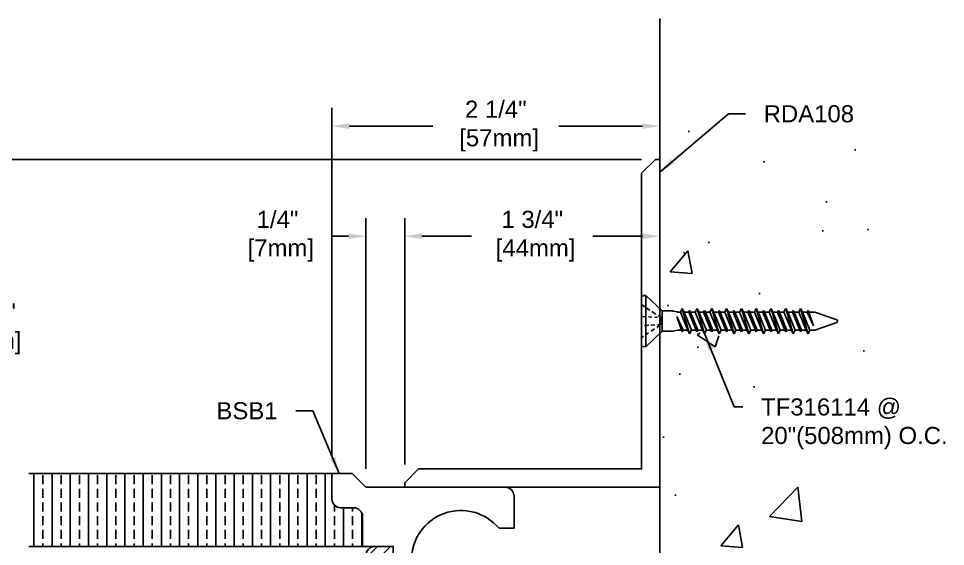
# Model space of a CAD drawing. Header units: inches. Extents: x -3.77 to 5.88, y 1.26 to 8.79.
# Drawn here: x -0.48 to 5.88, y 5.17 to 8.79 of the extents above; entities that cross this region are included whole.
import ezdxf

# ---------------------------------------------------------------- set-up
doc = ezdxf.new("R2010")
doc.units = ezdxf.units.IN
doc.header["$MEASUREMENT"] = 0
for name, color, linetype in [('Anchors', 4, 'Continuous'), ('Conditions', 1, 'Continuous'), ('Dimensions', 3, 'Continuous'), ('Metals', 7, 'Continuous'), ('Text', 2, 'Continuous')]:
    doc.layers.add(name, color=color, linetype=linetype)
doc.styles.add('Arial', font='arial.ttf')
doc.dimstyles.new('ARIAL', dxfattribs={"dimtxt": 0.1175, "dimasz": 0.1175, "dimexe": 0.125, "dimexo": 0.125, "dimgap": 0.125, "dimtad": 0, "dimtih": 1, "dimtoh": 1, "dimdec": 4, "dimzin": 0, "dimdsep": 46, "dimlunit": 4, "dimtxsty": 'Arial', "dimcen": 0.09, "dimadec": 0, "dimazin": 0, "dimtfac": 1, "dimtdec": 4, "dimtofl": 0, "dimtmove": 0, "dimatfit": 3, "dimfxl": 0, "dimfrac": 2, "dimtolj": 1, "dimtzin": 0, "dimarcsym": 0})

# ---------------------------------------------------------------- blocks, each defined once
blk = doc.blocks.new('Bsb1')
for p, q in [((0, 1.515), (0, 1.687)), ((0, 1.687), (0.139, 1.687)), ((0.139, 1.687), (0.232, 1.594)), ((0.232, 1.594), (1.188, 1.594)), ((1.25, 1.532), (1.25, 1.312)), ((0.149, 1.453), (0.062, 1.453)), ((0.211, 1.187), (0.211, 1.391)), ((1.25, 1.312), (1.1469, 1.312)), ((0.421, 1.187), (0.211, 1.187)), ((0.421, 1.094), (0.421, 1.187)), ((1.1461, 0.875), (1.25, 0.875)), ((1.25, 0.875), (1.25, 0.8046)), ((0.566, 0.631), (0.566, 0.7566)), ((0.421, 0.452), (0.421, 0.631)), ((0.421, 0.631), (0.566, 0.631)), ((0.866, 0.6294), (0.866, 0.062)), ((0.704, 0.537), (0.521, 0.537)), ((0.521, 0.537), (0.521, 0.452)), ((0.521, 0.452), (0.421, 0.452)), ((0.766, 0.149), (0.766, 0.475)), ((0.421, 0), (0.421, 0.172)), ((0.421, 0.172), (0.521, 0.172)), ((0.521, 0.172), (0.521, 0.087)), ((0.521, 0.087), (0.704, 0.087)), ((0.804, 0), (0.421, 0))]:
    blk.add_line(p, q)
for centre, radius, start, end in [((1.188, 1.532), 0.062, 0, 90), ((0.062, 1.515), 0.062, 180, 270), ((0.149, 1.391), 0.062, 0, 90), ((0.886, 1.094), 0.34, 39.8796, 319.90045), ((0.886, 1.094), 0.465, 180, 226.51442), ((0.886, 1.094), 0.465, 267.5349, 321.51726), ((0.704, 0.475), 0.062, 0, 90), ((0.704, 0.149), 0.062, 270, 0), ((0.804, 0.062), 0.062, 270, 360)]:
    blk.add_arc(centre, radius, start, end)
blk = doc.blocks.new('*D4')
at = {"layer": 'Defpoints', "color": 0}
for p in [(3.9207, 8.0525), (3.9207, 7.9789), (1.6707, 5.6668)]:
    blk.add_point(p, dxfattribs=at)
at = {"layer": 'Dimensions', "color": 0, "lineweight": -2}
for p, q in [((1.6707, 5.7918), (1.6707, 8.1775)), ((3.9207, 8.1039), (3.9207, 8.1775)), ((1.7882, 8.0525), (2.3624, 8.0525)), ((3.8032, 8.0525), (3.2291, 8.0525))]:
    blk.add_line(p, q, dxfattribs=at)
at = {"layer": 'Dimensions', "color": 0}
for points in [[(1.7882, 8.0721), (1.7882, 8.0329), (1.6707, 8.0525)], [(3.8032, 8.0721), (3.8032, 8.0329), (3.9207, 8.0525)]]:
    blk.add_solid(points, dxfattribs=at)
at = {"layer": 'Dimensions', "color": 0, "insert": (2.7957, 8.0525), "char_height": 0.1175, "attachment_point": 5, "style": 'Arial'}
blk.add_mtext('\\A1;2 1/4"\\P [57mm]', dxfattribs=at)
blk = doc.blocks.new('*D5')
at = {"layer": 'Defpoints', "color": 0}
for p in [(2.1707, 7.2964), (3.9207, 6.8414), (2.1707, 5.6038)]:
    blk.add_point(p, dxfattribs=at)
at = {"layer": 'Dimensions', "color": 0, "lineweight": -2}
for p, q in [((2.1707, 5.7288), (2.1707, 7.4214)), ((3.9207, 6.9664), (3.9207, 7.4214)), ((2.2882, 7.2964), (2.6296, 7.2964)), ((3.8032, 7.2964), (3.4618, 7.2964))]:
    blk.add_line(p, q, dxfattribs=at)
at = {"layer": 'Dimensions', "color": 0}
for points in [[(2.2882, 7.316), (2.2882, 7.2769), (2.1707, 7.2964)], [(3.8032, 7.316), (3.8032, 7.2769), (3.9207, 7.2964)]]:
    blk.add_solid(points, dxfattribs=at)
at = {"layer": 'Dimensions', "color": 0, "insert": (3.0457, 7.2964), "char_height": 0.1175, "attachment_point": 5, "style": 'Arial'}
blk.add_mtext('\\A1;1 3/4"\\P [44mm]', dxfattribs=at)
blk = doc.blocks.new('*D6')
at = {"layer": 'Defpoints', "color": 0}
for p in [(1.9027, 7.2964), (2.1707, 5.6038), (1.9027, 5.5738)]:
    blk.add_point(p, dxfattribs=at)
at = {"layer": 'Dimensions', "color": 0, "lineweight": -2}
for p, q in [((1.9027, 5.6988), (1.9027, 7.4214)), ((2.1707, 5.7288), (2.1707, 7.4214)), ((1.7852, 7.2964), (1.6677, 7.2964)), ((2.2882, 7.2964), (2.4057, 7.2964))]:
    blk.add_line(p, q, dxfattribs=at)
at = {"layer": 'Dimensions', "color": 0}
for points in [[(1.7852, 7.316), (1.7852, 7.2769), (1.9027, 7.2964)], [(2.2882, 7.316), (2.2882, 7.2769), (2.1707, 7.2964)]]:
    blk.add_solid(points, dxfattribs=at)
at = {"layer": 'Dimensions', "color": 0, "insert": (1.2973, 7.2964), "char_height": 0.1175, "attachment_point": 5, "style": 'Arial'}
blk.add_mtext('\\A1;1/4"\\P [7mm]', dxfattribs=at)
blk = doc.blocks.new('*D7')
at = {"layer": 'Defpoints', "color": 0}
for p in [(-0.4083, 5.6668), (-0.7561, 3.6668), (-0.4083, 3.6668)]:
    blk.add_point(p, dxfattribs=at)
at = {"layer": 'Dimensions', "color": 0, "lineweight": -2}
for p, q in [((-0.5333, 5.6668), (-0.8811, 5.6668)), ((-0.7561, 5.5493), (-0.7561, 5.2458)), ((-0.7561, 3.7843), (-0.7561, 4.0878)), ((-0.5333, 3.6668), (-0.8811, 3.6668))]:
    blk.add_line(p, q, dxfattribs=at)
at = {"layer": 'Dimensions', "color": 0}
for points in [[(-0.7757, 5.5493), (-0.7366, 5.5493), (-0.7561, 5.6668)], [(-0.7757, 3.7843), (-0.7366, 3.7843), (-0.7561, 3.6668)]]:
    blk.add_solid(points, dxfattribs=at)
at = {"layer": 'Dimensions', "color": 0, "insert": (-0.7561, 4.6668), "char_height": 0.1175, "attachment_point": 5, "style": 'Arial'}
blk.add_mtext('\\A1;2"\\P [51mm]\\PMINIMUM\\PREQUIRED\\PBLOCK-OUT', dxfattribs=at)
blk = doc.blocks.new('CSAwBoltWasherNut')
at = {"layer": 'Metals'}
h = blk.add_hatch(dxfattribs=at)
h.set_pattern_fill('ANSI32', color=256, scale=0.5, style=0)
h.paths.add_polyline_path([(2.0917, 12.7945), (1.9667, 12.7945, 0.414214), (1.9042, 12.732), (1.9042, 12.0347), (1.9064, 12.0385), (1.9261, 12.0045), (1.9368, 12.0045), (1.9564, 12.0385), (1.9761, 12.0045), (1.9868, 12.0045), (2.0064, 12.0385), (2.0261, 12.0045), (2.0368, 12.0045), (2.0564, 12.0385), (2.0761, 12.0045), (2.0868, 12.0045), (2.0917, 12.0131)])
h.paths.add_polyline_path([(2.0917, 11.8184), (2.0814, 11.8005), (2.0618, 11.8345), (2.0511, 11.8345), (2.0314, 11.8005), (2.0118, 11.8345), (2.0011, 11.8345), (1.9814, 11.8005), (1.9618, 11.8345), (1.9511, 11.8345), (1.9314, 11.8005), (1.9118, 11.8345), (1.9042, 11.8345), (1.9042, 11.482), (0.6542, 11.482, 0.414214), (0.5917, 11.4195), (0.5917, 11.2945), (2.0917, 11.2945)])
blk.add_lwpolyline([(1.9667, 12.7945), (2.0917, 12.7945), (2.0917, 11.2945), (0.5917, 11.2945), (0.5917, 11.4195, -0.414214), (0.6542, 11.482), (1.9042, 11.482), (1.9042, 12.732, -0.414214)], format="xyb", close=True, dxfattribs=at)
blk = doc.blocks.new('*D12')
at = {"layer": 'Defpoints', "color": 0}
for p in [(3.9207, 7.8238), (-0.7561, 5.6668), (-0.4083, 5.6668)]:
    blk.add_point(p, dxfattribs=at)
at = {"layer": 'Dimensions', "color": 0, "lineweight": -2}
for p, q in [((3.7957, 7.8238), (-0.8811, 7.8238)), ((-0.7561, 7.7063), (-0.7561, 6.9601)), ((-0.7561, 5.7843), (-0.7561, 6.3621)), ((-0.5333, 5.6668), (-0.8811, 5.6668))]:
    blk.add_line(p, q, dxfattribs=at)
at = {"layer": 'Dimensions', "color": 0}
for points in [[(-0.7757, 7.7063), (-0.7366, 7.7063), (-0.7561, 7.8238)], [(-0.7757, 5.7843), (-0.7366, 5.7843), (-0.7561, 5.6668)]]:
    blk.add_solid(points, dxfattribs=at)
at = {"layer": 'Dimensions', "color": 0, "insert": (-0.7561, 6.6611), "char_height": 0.1175, "attachment_point": 5, "style": 'Arial'}
blk.add_mtext('\\A1;2 3/16"\\P [55mm]', dxfattribs=at)
blk = doc.blocks.new('TF316114')
for p, q in [((-0.1634, 0), (0.1634, 0)), ((-0.1042, -0.0127), (-0.1125, 0)), ((-0.1762, -0.0285), (-0.1747, -0.0103)), ((-0.1762, -0.0285), (0.1762, -0.0285)), ((-0.1762, -0.0285), (-0.0698, -0.141)), ((-0.0815, -0.0472), (-0.0915, -0.0321)), ((-0.0308, -0.0055), (-0.0311, -0.0002)), ((-0.0297, -0.0263), (-0.0301, -0.0195)), ((-0.0284, -0.051), (-0.0294, -0.0323)), ((0.0274, -0.0703), (0.0286, -0.0479)), ((0.0297, -0.0255), (0.0306, -0.0085)), ((0.0698, -0.141), (0.1762, -0.0285)), ((0.0898, -0.0346), (0.0746, -0.0579)), ((0.1095, -0.0045), (0.0979, -0.0223)), ((0.1762, -0.0285), (0.1747, -0.0103)), ((-0.0533, -0.0902), (-0.0691, -0.0662)), ((-0.0307, -0.1248), (-0.0441, -0.1044)), ((-0.0263, -0.091), (-0.0277, -0.065)), ((-0.0245, -0.1261), (-0.0253, -0.1097)), ((0.0373, -0.1147), (0.024, -0.135)), ((0.024, -0.135), (0.0245, -0.1246)), ((0.0253, -0.1104), (0.0264, -0.0896)), ((0.0662, -0.0707), (0.0485, -0.0976)), ((-0.0698, -0.141), (-0.0698, -0.2081)), ((-0.0698, -0.141), (0.0698, -0.141)), ((-0.024, -0.135), (-0.0107, -0.135)), ((-0.0018, -0.135), (0.0183, -0.135)), ((0.0698, -0.141), (0.0698, -0.2081)), ((-0.0737, -0.2796), (0.0321, -0.2431)), ((-0.0687, -0.2177), (-0.0633, -0.2437)), ((0.0321, -0.2431), (-0.0623, -0.2858)), ((-0.0623, -0.2734), (0.0321, -0.2431)), ((-0.0623, -0.2533), (-0.0623, -0.2734)), ((0.0622, -0.2533), (0.0622, -0.2667)), ((0.0687, -0.2177), (0.0633, -0.2437)), ((-0.0863, -0.3304), (0.0862, -0.2796)), ((-0.0863, -0.3304), (-0.0623, -0.3175)), ((-0.0737, -0.2796), (-0.0623, -0.2734)), ((-0.0737, -0.2796), (-0.0623, -0.2858)), ((0.0622, -0.2667), (-0.0623, -0.3175)), ((-0.0623, -0.2858), (-0.0623, -0.3175)), ((0.0622, -0.2925), (-0.0623, -0.3433)), ((0.0622, -0.2925), (0.0622, -0.3242)), ((0.0862, -0.2796), (0.0622, -0.2667)), ((0.0862, -0.2796), (0.0622, -0.2925)), ((-0.0863, -0.3304), (-0.0623, -0.3433)), ((-0.0863, -0.4319), (0.0862, -0.3812)), ((-0.0737, -0.3812), (0.0737, -0.3304)), ((-0.0737, -0.3812), (-0.0623, -0.375)), ((-0.0737, -0.3812), (-0.0623, -0.3873)), ((-0.0623, -0.375), (0.0622, -0.3242)), ((0.0622, -0.3365), (-0.0623, -0.3873)), ((-0.0623, -0.3433), (-0.0623, -0.375)), ((0.0622, -0.3682), (-0.0623, -0.419)), ((0.0737, -0.3304), (0.0622, -0.3242)), ((0.0737, -0.3304), (0.0622, -0.3365)), ((0.0622, -0.3365), (0.0622, -0.3682)), ((0.0862, -0.3812), (0.0622, -0.3682)), ((0.0862, -0.3812), (0.0622, -0.3941)), ((-0.0863, -0.4319), (-0.0623, -0.419)), ((-0.0863, -0.4319), (-0.0623, -0.4449)), ((-0.0737, -0.4827), (0.0737, -0.4319)), ((-0.0623, -0.3873), (-0.0623, -0.419)), ((0.0622, -0.3941), (-0.0623, -0.4449)), ((-0.0623, -0.4766), (0.0622, -0.4258)), ((0.0622, -0.4381), (-0.0623, -0.4889)), ((-0.0623, -0.4449), (-0.0623, -0.4766)), ((0.0622, -0.3941), (0.0622, -0.4258)), ((0.0737, -0.4319), (0.0622, -0.4258)), ((0.0737, -0.4319), (0.0622, -0.4381)), ((0.0622, -0.4381), (0.0622, -0.4698)), ((-0.0863, -0.5335), (0.0862, -0.4827)), ((-0.0737, -0.4827), (-0.0623, -0.4766)), ((-0.0737, -0.4827), (-0.0623, -0.4889)), ((0.0622, -0.4698), (-0.0623, -0.5206)), ((-0.0623, -0.4889), (-0.0623, -0.5206)), ((0.0622, -0.4956), (-0.0623, -0.5464)), ((0.0862, -0.4827), (0.0622, -0.4698)), ((0.0862, -0.4827), (0.0622, -0.4956)), ((0.0622, -0.4956), (0.0622, -0.5273)), ((-0.0863, -0.5335), (-0.0623, -0.5206)), ((-0.0863, -0.5335), (-0.0623, -0.5464)), ((-0.0737, -0.5843), (0.0737, -0.5335)), ((-0.0623, -0.5781), (0.0622, -0.5273)), ((0.0622, -0.5397), (-0.0623, -0.5904)), ((-0.0623, -0.5464), (-0.0623, -0.5781)), ((0.0622, -0.5714), (-0.0623, -0.6221)), ((0.0737, -0.5335), (0.0622, -0.5273)), ((0.0737, -0.5335), (0.0622, -0.5397)), ((0.0622, -0.5397), (0.0622, -0.5714)), ((0.0862, -0.5843), (0.0622, -0.5714)), ((-0.0863, -0.6351), (0.0862, -0.5843)), ((-0.0863, -0.6351), (-0.0623, -0.6221)), ((-0.0863, -0.6351), (-0.0623, -0.648)), ((-0.0737, -0.5843), (-0.0623, -0.5781)), ((-0.0737, -0.5843), (-0.0623, -0.5904)), ((-0.0737, -0.6858), (0.0737, -0.6351)), ((-0.0623, -0.5904), (-0.0623, -0.6221)), ((0.0622, -0.5972), (-0.0623, -0.648)), ((-0.0623, -0.6797), (0.0622, -0.6289)), ((0.0862, -0.5843), (0.0622, -0.5972)), ((0.0622, -0.5972), (0.0622, -0.6289)), ((0.0737, -0.6351), (0.0622, -0.6289)), ((0.0737, -0.6351), (0.0622, -0.6412)), ((-0.0863, -0.7366), (0.0862, -0.6858)), ((-0.0737, -0.6858), (-0.0623, -0.6797)), ((-0.0737, -0.6858), (-0.0623, -0.692)), ((0.0622, -0.6412), (-0.0623, -0.692)), ((-0.0623, -0.648), (-0.0623, -0.6797)), ((0.0622, -0.6729), (-0.0623, -0.7237)), ((-0.0623, -0.692), (-0.0623, -0.7237)), ((0.0622, -0.6988), (-0.0623, -0.7495)), ((0.0622, -0.6412), (0.0622, -0.6729)), ((0.0862, -0.6858), (0.0622, -0.6729)), ((0.0862, -0.6858), (0.0622, -0.6988)), ((0.0622, -0.6988), (0.0622, -0.7305)), ((-0.0863, -0.7366), (-0.0623, -0.7237)), ((-0.0863, -0.7366), (-0.0623, -0.7495)), ((-0.0737, -0.7874), (0.0737, -0.7366)), ((-0.0623, -0.7812), (0.0622, -0.7305)), ((0.0622, -0.7428), (-0.0623, -0.7936)), ((-0.0623, -0.7495), (-0.0623, -0.7812)), ((0.0737, -0.7366), (0.0622, -0.7305)), ((0.0737, -0.7366), (0.0622, -0.7428)), ((0.0622, -0.7428), (0.0622, -0.7745)), ((-0.0863, -0.8382), (0.0862, -0.7874)), ((-0.0863, -0.8382), (-0.0623, -0.8253)), ((-0.0737, -0.7874), (-0.0623, -0.7812)), ((-0.0737, -0.7874), (-0.0623, -0.7936)), ((0.0622, -0.7745), (-0.0623, -0.8253)), ((-0.0623, -0.7936), (-0.0623, -0.8253)), ((0.0622, -0.8003), (-0.0623, -0.8511)), ((0.0862, -0.7874), (0.0622, -0.7745)), ((0.0862, -0.7874), (0.0622, -0.8003)), ((0.0622, -0.8003), (0.0622, -0.832)), ((-0.0863, -0.8382), (-0.0623, -0.8511)), ((-0.0863, -0.9397), (0.0862, -0.889)), ((-0.0737, -0.889), (0.0737, -0.8382)), ((-0.0737, -0.889), (-0.0623, -0.8828)), ((-0.0737, -0.889), (-0.0623, -0.8951)), ((-0.0623, -0.8828), (0.0622, -0.832)), ((0.0622, -0.8444), (-0.0623, -0.8951)), ((-0.0623, -0.8511), (-0.0623, -0.8828)), ((0.0622, -0.876), (-0.0623, -0.9268)), ((0.0737, -0.8382), (0.0622, -0.832)), ((0.0737, -0.8382), (0.0622, -0.8444)), ((0.0622, -0.8444), (0.0622, -0.876)), ((0.0862, -0.889), (0.0622, -0.876)), ((0.0862, -0.889), (0.0622, -0.9019)), ((-0.0863, -0.9397), (-0.0623, -0.9268)), ((-0.0863, -0.9397), (-0.0623, -0.9527)), ((-0.0737, -0.9905), (0.0737, -0.9397)), ((-0.0623, -0.8951), (-0.0623, -0.9268)), ((0.0622, -0.9019), (-0.0623, -0.9527)), ((-0.0623, -0.9844), (0.0622, -0.9336)), ((0.0622, -0.9459), (-0.0623, -0.9967)), ((-0.0623, -0.9527), (-0.0623, -0.9844)), ((0.0622, -0.9019), (0.0622, -0.9336)), ((0.0737, -0.9397), (0.0622, -0.9336)), ((0.0737, -0.9397), (0.0622, -0.9459)), ((0.0622, -0.9459), (0.0622, -0.9776)), ((-0.0863, -1.0413), (0.0862, -0.9905)), ((-0.0737, -0.9905), (-0.0623, -0.9844)), ((-0.0737, -0.9905), (-0.0623, -0.9967)), ((0.0622, -0.9776), (-0.0623, -1.0284)), ((-0.0623, -0.9967), (-0.0623, -1.0284)), ((0.0622, -1.0035), (-0.0623, -1.0542)), ((0.0862, -0.9905), (0.0622, -0.9776)), ((0.0862, -0.9905), (0.0622, -1.0035)), ((0.0622, -1.0035), (0.0622, -1.0351)), ((-0.0863, -1.0413), (-0.0623, -1.0284)), ((-0.0863, -1.0413), (-0.0623, -1.0542)), ((-0.0737, -1.0921), (0.0737, -1.0413)), ((-0.0623, -1.0859), (0.0622, -1.0351)), ((0.0622, -1.0475), (-0.0623, -1.0983)), ((-0.0623, -1.0542), (-0.0623, -1.0859)), ((0.0622, -1.0792), (-0.0623, -1.13)), ((0.0737, -1.0413), (0.0622, -1.0351)), ((0.0737, -1.0413), (0.0622, -1.0475)), ((0.0622, -1.0475), (0.0622, -1.0792)), ((0.0862, -1.0921), (0.0622, -1.0792)), ((-0.0863, -1.1429), (0.0862, -1.0921)), ((-0.0863, -1.1429), (-0.0623, -1.13)), ((-0.0863, -1.1429), (-0.0623, -1.1558)), ((-0.0737, -1.0921), (-0.0623, -1.0859)), ((-0.0737, -1.0921), (-0.0623, -1.0983)), ((-0.0623, -1.0983), (-0.0623, -1.13)), ((0.0622, -1.105), (-0.0623, -1.1558)), ((-0.0335, -1.1798), (0.0622, -1.1367)), ((-0.0335, -1.1798), (0.0737, -1.1429)), ((0.0862, -1.0921), (0.0622, -1.105)), ((0.0622, -1.105), (0.0622, -1.1367)), ((0.0737, -1.1429), (0.0622, -1.1367)), ((0.0737, -1.1429), (0.0622, -1.149)), ((-0.0623, -1.1558), (-0.0623, -1.1817)), ((-0.0596, -1.197), (-0.0096, -1.3398)), ((0.0622, -1.149), (-0.0335, -1.1798)), ((0.0596, -1.197), (0.0096, -1.3398)), ((0.0622, -1.149), (0.0622, -1.1817))]:
    blk.add_line(p, q)
for centre, radius, start, end in [((-0.1634, -0.0113), 0.0112, 90, 175), ((0.1634, -0.0113), 0.0112, 5, 90), ((-0.0233, -0.2081), 0.0465, 180, 191.9357), ((-0.1088, -0.2533), 0.0465, 0, 11.9357), ((0.1087, -0.2533), 0.0465, 168.0643, 180), ((0.0233, -0.2081), 0.0465, 348.0643, 0), ((-0.0158, -1.1817), 0.0465, 180, 199.30575), ((0.0158, -1.1817), 0.0465, 340.69425, 0), ((0, -1.3354), 0.0106, 204.10008, 335.89992)]:
    blk.add_arc(centre, radius, start, end)
blk = doc.blocks.new('RDA108')
blk.add_lwpolyline([(1.625, 2.155), (1.72, 2.25), (1.75, 2.25), (1.75, 0), (0, 0), (0, 0.03), (0.095, 0.125), (1.625, 0.125)], close=True)

msp = doc.modelspace()

# ---------------------------------------------------------------- hatches: boundary and pattern name
at = {"layer": 'Conditions'}
h = msp.add_hatch(dxfattribs=at)
h.set_pattern_fill('AR-CONC', color=256, scale=0.25, style=0)
h.paths.add_polyline_path([(5.40694, 8.05249), (3.92073, 8.05249), (3.92073, 6.77698), (3.93673, 6.76183), (4.00869, 6.76183), (4.03942, 6.75534, 0.0521265), (4.04903, 6.75433), (4.0624, 6.75433), (4.07533, 6.77833), (4.08825, 6.75433), (4.11995, 6.75433), (4.12611, 6.76578), (4.13227, 6.75433), (4.16397, 6.75433), (4.17689, 6.77833), (4.18982, 6.75433), (4.22151, 6.75433), (4.22767, 6.76578), (4.23384, 6.75433), (4.26553, 6.75433), (4.27845, 6.77833), (4.29138, 6.75433), (4.32307, 6.75433), (4.32923, 6.76578), (4.3354, 6.75433), (4.36709, 6.75433), (4.38002, 6.77833), (4.39294, 6.75433), (4.42463, 6.75433), (4.4308, 6.76578), (4.43696, 6.75433), (4.46865, 6.75433), (4.48158, 6.77833), (4.4945, 6.75433), (4.5262, 6.75433), (4.53236, 6.76578), (4.53852, 6.75433), (4.57022, 6.75433), (4.58314, 6.77833), (4.59607, 6.75433), (4.62776, 6.75433), (4.63392, 6.76578), (4.64009, 6.75433), (4.67178, 6.75433), (4.6847, 6.77833), (4.69763, 6.75433), (4.72932, 6.75433), (4.73548, 6.76578), (4.74165, 6.75433), (4.77334, 6.75433), (4.78627, 6.77833), (4.79919, 6.75433), (4.83088, 6.75433), (4.83705, 6.76578), (4.84321, 6.75433), (4.8749, 6.75433), (4.88783, 6.77833), (4.90075, 6.75433), (4.93245, 6.75433), (4.93861, 6.76578), (4.94477, 6.75433), (4.9853, 6.75433), (5.13382, 6.7023, -0.7741233), (5.13382, 6.68186), (4.9853, 6.62983), (4.95153, 6.62983), (4.93861, 6.60583), (4.92568, 6.62983), (4.89399, 6.62983), (4.88783, 6.61839), (4.88167, 6.62983), (4.84997, 6.62983), (4.83705, 6.60583), (4.82412, 6.62983), (4.79243, 6.62983), (4.78627, 6.61839), (4.7801, 6.62983), (4.74841, 6.62983), (4.73548, 6.60583), (4.72256, 6.62983), (4.69087, 6.62983), (4.6847, 6.61839), (4.67854, 6.62983), (4.64685, 6.62983), (4.63392, 6.60583), (4.621, 6.62983), (4.5893, 6.62983), (4.58314, 6.61839), (4.57698, 6.62983), (4.54528, 6.62983), (4.53236, 6.60583), (4.51943, 6.62983), (4.48774, 6.62983), (4.48158, 6.61839), (4.47542, 6.62983), (4.44372, 6.62983), (4.4308, 6.60583), (4.41787, 6.62983), (4.38618, 6.62983), (4.38002, 6.61839), (4.37385, 6.62983), (4.34216, 6.62983), (4.32923, 6.60583), (4.31631, 6.62983), (4.28462, 6.62983), (4.27845, 6.61839), (4.27229, 6.62983), (4.2406, 6.62983), (4.22767, 6.60583), (4.21475, 6.62983), (4.18305, 6.62983), (4.17689, 6.61839), (4.17073, 6.62983), (4.13903, 6.62983), (4.12611, 6.60583), (4.11318, 6.62983), (4.08149, 6.62983), (4.07533, 6.61839), (4.06917, 6.62983), (4.04903, 6.62983, 0.0521265), (4.03942, 6.62883), (4.00869, 6.62233), (3.93673, 6.62233), (3.92073, 6.60718), (3.92073, 5.69879), (3.92073, 1.66679), (5.40694, 1.66679), (5.40694, 5.65884), (4.471, 5.65884), (4.471, 6.17567), (5.40694, 6.17567)])
h.paths.add_polyline_path([(5.13382, 6.7023, -0.0418628), (5.13549, 6.70172)], flags=16)
h.paths.add_polyline_path([(4.96349, 2.32406), (4.96349, 2.02873), (4.26169, 2.02873), (4.26169, 2.32406)], flags=16)
h.paths.add_polyline_path([(4.31258, 2.27946), (4.88405, 2.27946), (4.88405, 2.07771), (4.31258, 2.07771)], flags=8)
h = msp.add_hatch(dxfattribs=at)
h.set_pattern_fill('ANSI33', color=256, scale=0.5, angle=45, style=0)
h.paths.add_polyline_path([(1.88173, 5.16679), (1.88173, 5.37079, 0.4142136), (1.81973, 5.43279), (1.73273, 5.43279, -0.4142136), (1.67073, 5.49479), (1.67073, 5.66679), (-0.40827, 5.66679), (-0.40827, 5.16679)])
h = msp.add_hatch(dxfattribs=at)
h.set_pattern_fill('AR-SAND', color=256, scale=0.125, style=0)
h.paths.add_polyline_path([(-0.40827, 5.16679), (-0.40827, 3.66679), (0.59173, 3.66679), (0.59173, 3.79179, -0.4142136), (0.65423, 3.85429), (1.06076, 3.85429), (1.06076, 3.87304), (1.07108, 3.87304, 0.3888787), (1.08229, 3.88331), (1.08808, 3.94952, -0.4105631), (1.12076, 3.98179), (1.19032, 3.98179), (1.19426, 3.93679), (1.24076, 3.93679), (1.2447, 3.98179), (1.31426, 3.98179, -0.4105631), (1.34693, 3.94952), (1.35273, 3.88331, 0.3888787), (1.36393, 3.87304), (1.37426, 3.87304), (1.37426, 3.85429), (1.90423, 3.85429), (1.90423, 3.91679), (1.83923, 3.91679), (1.83923, 4.11591, -0.2411168), (1.80922, 4.05729), (1.6779, 4.05729, -0.2411168), (1.64788, 4.11591), (1.64788, 4.20128), (1.63143, 4.17279), (1.6118, 4.20679), (1.60106, 4.20679), (1.58143, 4.17279), (1.58143, 4.37679), (1.5868, 4.37679), (1.60643, 4.41079), (1.62606, 4.37679), (1.6368, 4.37679), (1.64788, 4.39597), (1.64788, 4.46766, -0.2411168), (1.6779, 4.52629), (1.80922, 4.52629, -0.2411168), (1.83923, 4.46766), (1.83923, 4.66679), (1.90423, 4.66679), (1.90423, 5.10429, -0.4142136), (1.96673, 5.16679), (1.88173, 5.16679)])
h.paths.add_polyline_path([(1.2711, 4.83189), (1.2711, 4.16863), (-0.0968, 4.16863), (-0.0968, 4.83189)], flags=16)
h.paths.add_polyline_path([(-1.25668, 5.15014), (-0.25561, 5.15014), (-0.25561, 4.18343), (-1.25668, 4.18343)], flags=9)
h.paths.add_polyline_path([(-0.08335, 4.77748), (1.23689, 4.77748), (1.23689, 4.16876), (-0.08335, 4.16876)], flags=8)

# ---------------------------------------------------------------- linework, layer by layer
for p, q in [((3.92073, 1.66679), (3.92073, 8.79071)), ((1.67073, 5.66679), (-0.40827, 5.66679))]:
    msp.add_line(p, q, dxfattribs=at)
msp.add_lwpolyline([(1.88173, 5.16679), (-0.40827, 5.16679)], dxfattribs=at)

# ---------------------------------------------------------------- block references
msp.add_blockref('RDA108', (2.17073, 5.57379))
at = {"layer": 'Anchors', "rotation": 90}
msp.add_blockref('TF316114', (3.79573, 6.71379), dxfattribs=at)
at = {"layer": 'Anchors'}
msp.add_blockref('CSAwBoltWasherNut', (0, -7.62773), dxfattribs=at)
at = {"layer": 'Metals'}
msp.add_blockref('Bsb1', (1.67073, 3.97979), dxfattribs=at)

# ---------------------------------------------------------------- texts
at = {"layer": 'Text', "char_height": 0.1175, "style": 'Arial'}
for s, insert, attachment_point in [('\\A1;RDA108', (4.63407, 8.07674), 7), ('\\A1;TF316114 @\\P20"(508mm) O.C.', (4.61636, 6.18326), 1), ('\\A1;BSB1', (1.29794, 6.15727), 3)]:
    msp.add_mtext(s, dxfattribs=dict(at, insert=insert, attachment_point=attachment_point))

# ---------------------------------------------------------------- dimensions: what is measured, and where the dimension line sits
at = {"layer": 'Dimensions'}
for base, p1, p2, picture, middle in [((3.92073, 8.05249), (1.67073, 5.66679), (3.92073, 7.97893), '*D4', (2.79573, 8.05249)), ((2.17073, 7.29643), (3.92073, 6.84139), (2.17073, 5.60379), '*D5', (3.04573, 7.29643)), ((1.90273, 7.29643), (2.17073, 5.60379), (1.90273, 5.57379), '*D6', (1.29728, 7.29643))]:
    dim = msp.add_linear_dim(base=base, p1=p1, p2=p2, dimstyle='ARIAL', override={"dimpost": '\\X'}, dxfattribs=at)
    dim.commit()
    dim.dimension.update_dxf_attribs({"geometry": picture, "text_midpoint": middle, "dimtype": 160})
dim = msp.add_linear_dim(base=(-0.75614, 5.66679), p1=(3.92073, 7.82379), p2=(-0.40827, 5.66679), angle=90, dimstyle='ARIAL', override={"dimpost": '\\X'}, dxfattribs=at)
dim.commit()
dim.dimension.update_dxf_attribs({"geometry": '*D12', "text_midpoint": (-0.75614, 6.66108), "dimtype": 160})
dim = msp.add_linear_dim(base=(-0.75614, 3.66679), p1=(-0.40827, 5.66679), p2=(-0.40827, 3.66679), angle=90, text='<>\\PMINIMUM\\PREQUIRED\\PBLOCK-OUT', dimstyle='ARIAL', override={"dimpost": '\\X'}, dxfattribs=at)
dim.commit()
dim.dimension.update_dxf_attribs({"geometry": '*D7', "text_midpoint": (-0.75614, 4.66679), "dimtype": 160})

# ---------------------------------------------------------------- leaders
at = {"layer": 'Text', "annotation_type": 0, "has_hookline": 1, "hookline_direction": 0, "text_width": 0.60032}
msp.add_leader([(3.92073, 7.73629), (4.39157, 8.13549), (4.50907, 8.13549)], dimstyle='ARIAL', override={"dimgap": 0.125, "dimtad": 0}, dxfattribs=at)
at = {"layer": 'Text'}
msp.add_leader([(4.22767, 6.62754), (4.43113, 6.12451), (4.49136, 6.12451)], dimstyle='ARIAL', override={"dimgap": 0.125, "dimtad": 0}, dxfattribs=at)
at = {"layer": 'Text', "annotation_type": 0, "has_hookline": 1, "hookline_direction": 1, "text_width": 0.37759}
msp.add_leader([(1.72129, 5.66679), (1.54044, 6.09852), (1.42294, 6.09852)], dimstyle='ARIAL', dxfattribs=at)

doc.saveas('drawing.dxf')
